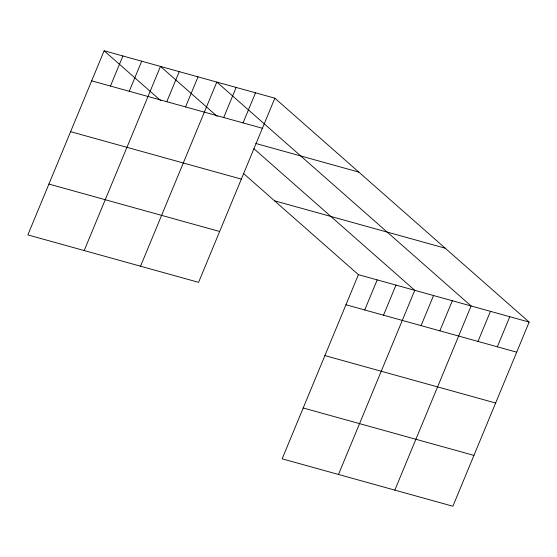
<?xml version="1.0" encoding="UTF-8"?>
<svg xmlns="http://www.w3.org/2000/svg" width="557" height="557" viewBox="0 0 557 557"><rect width="100%" height="100%" fill="white"/><g stroke="black" fill="none" stroke-linecap="round" stroke-linejoin="round"><path stroke-width="0.84" d="M104.124 50.764L27.85 234.908L198.584 282.329L274.859 98.185L104.124 50.764L160.889 100.747M110.446 86.063L122.902 55.979M129.224 91.278L141.687 61.2M84.191 250.553L160.465 66.415L217.23 116.399M166.787 101.708L179.25 71.63M185.572 106.923L198.027 76.845M140.538 266.204L216.812 82.06L471.097 305.974L394.829 490.111M223.698 117.52L236.161 87.435M243.047 122.888L255.51 92.81M243.346 173.352L358.416 274.671L282.141 458.815L452.876 506.236L529.15 322.092L274.859 98.185M364.738 309.971L377.193 279.893M383.515 315.185L395.978 285.107M338.482 474.467L414.756 290.322L253.915 148.698M421.078 325.615L433.541 295.537M439.856 330.837L452.319 300.752M477.99 341.427L490.452 311.342M497.338 346.802L509.801 316.717M91.661 80.842L262.403 128.263M255.816 143.476L358.778 172.078M70.607 131.682L241.341 179.103M274.497 200.785L445.231 248.206M48.912 184.068L219.646 231.489M358.416 274.671L529.15 322.092M345.953 304.756L516.687 352.177M324.898 355.596L495.633 403.017M303.196 407.975L473.937 455.396"/></g></svg>
